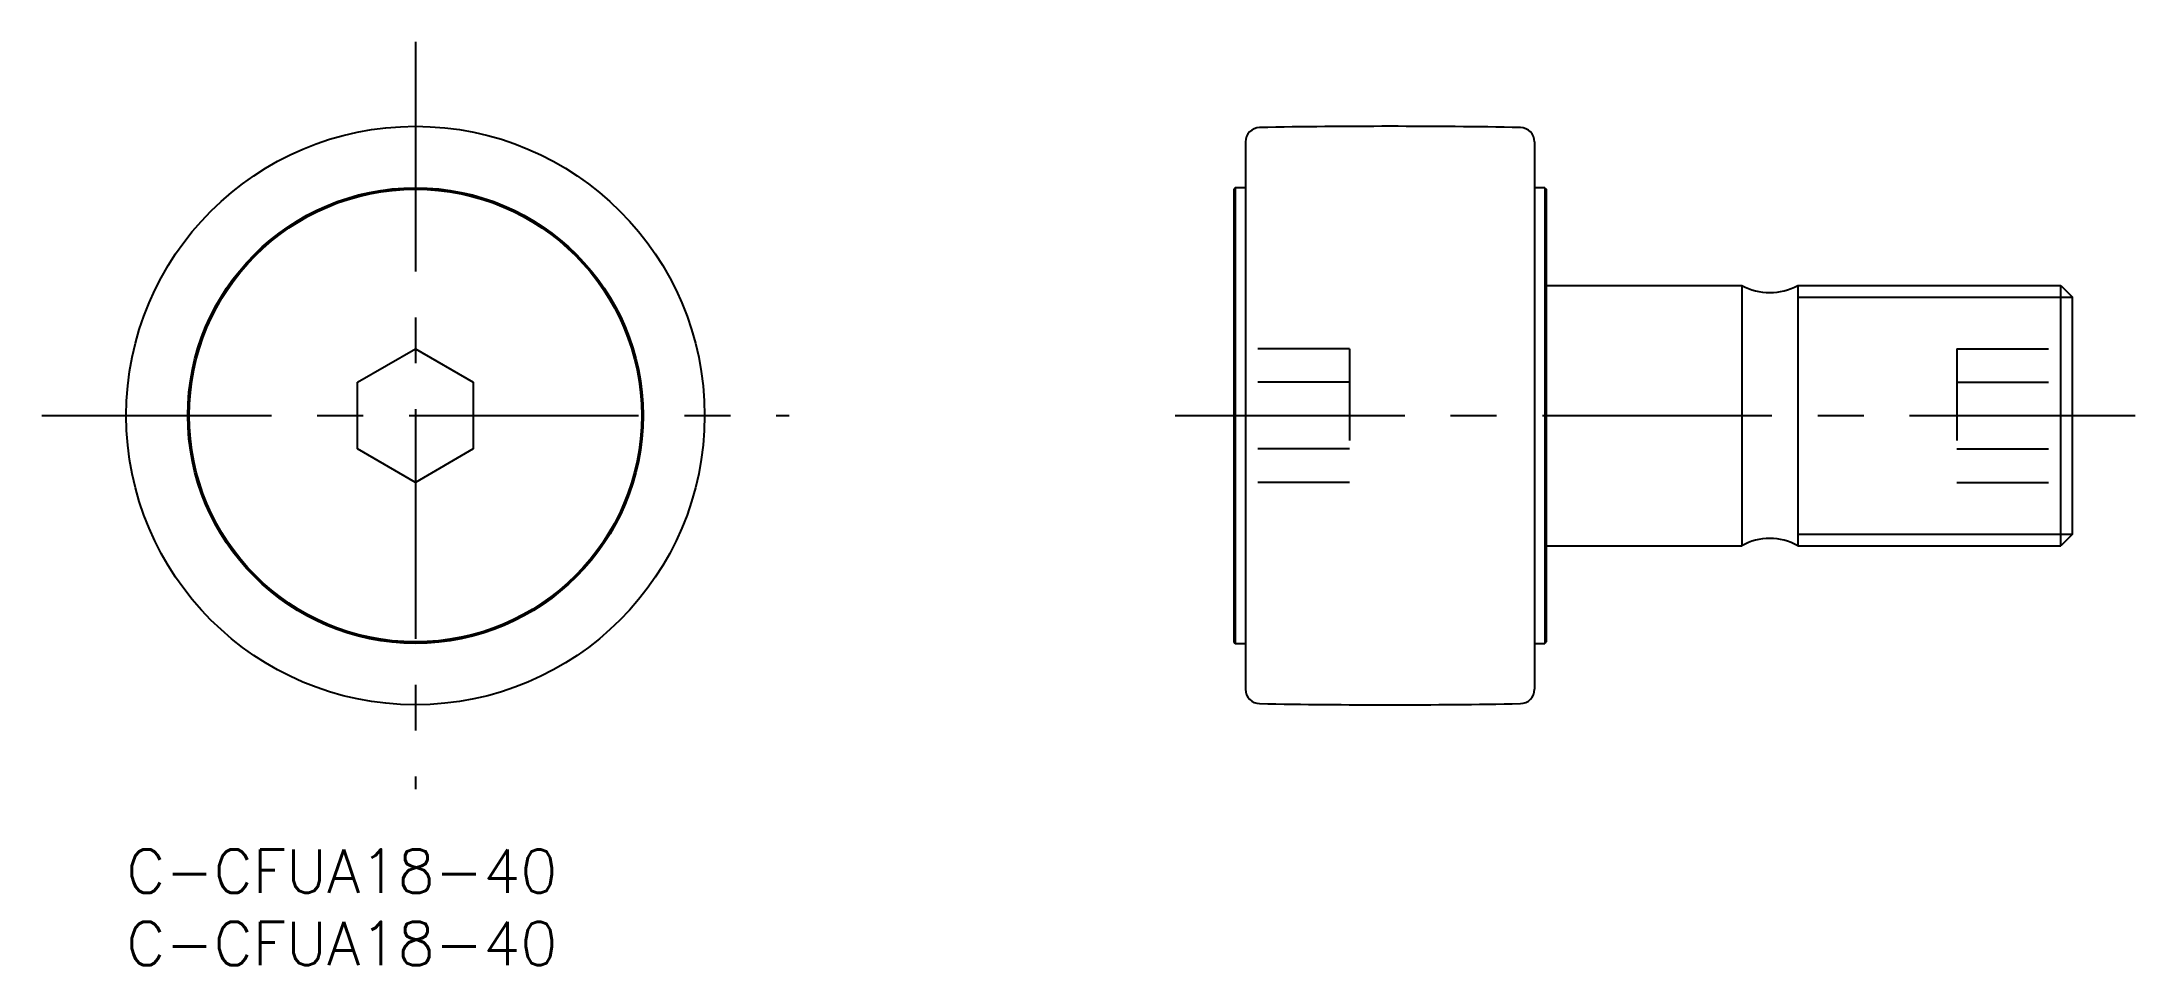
# Model space of a CAD drawing. Extents: x -6 to 139, y -8 to 56.
import ezdxf

# ---------------------------------------------------------------- set-up
doc = ezdxf.new("R2010")
doc.units = 0
doc.header["$LTSCALE"] = 0.5
doc.linetypes.add('CENTER', pattern=[50.8, 31.75, -6.35, 6.35, -6.35])
doc.linetypes.add('DASHED', pattern=[19.05, 12.7, -6.35])
for name, color, linetype in [('MSM_CENTER', 1, 'CENTER'), ('MSM_CONTINUOUS', 7, 'CONTINUOUS'), ('MSM_DASHED', 4, 'DASHED'), ('MSM_NARROW', 5, 'CONTINUOUS'), ('MSM_PART_NUMBER', 7, 'CONTINUOUS')]:
    doc.layers.add(name, color=color, linetype=linetype)
doc.styles.get("Standard").update_dxf_attribs({"font": 'txt.shx', "height": 3, "bigfont": 'bigfont.shx'})

# ---------------------------------------------------------------- blocks, each defined once
blk = doc.blocks.new('*U2')
at = {"layer": 'MSM_PART_NUMBER'}
blk.add_text('C-CFUA18-40', height=3, dxfattribs=at).set_placement((0, -3))
blk = doc.blocks.new('*U3')
at = {"layer": 'MSM_PART_NUMBER'}
blk.add_text('C-CFUA18-40', height=3, dxfattribs=at).set_placement((0, -8))

msp = doc.modelspace()

# ---------------------------------------------------------------- linework, layer by layer
at = {"layer": 'MSM_CENTER'}
for p, q in [((20, 55.84), (20, 4.16)), ((-5.84, 30), (45.84, 30)), ((72.55, 30), (138.95, 30))]:
    msp.add_line(p, q, dxfattribs=at)
at = {"layer": 'MSM_CONTINUOUS'}
for p, q in [((77.41, 48.92), (77.41, 11.08)), ((97.41, 48.92), (97.41, 11.08)), ((76.71, 45.75), (76.61, 45.65)), ((76.61, 45.65), (76.61, 14.35)), ((77.41, 45.75), (76.71, 45.75)), ((76.71, 45.75), (76.71, 14.25)), ((98.11, 45.75), (97.41, 45.75)), ((98.11, 45.75), (98.21, 45.65)), ((98.11, 45.75), (98.11, 14.25)), ((98.21, 45.65), (98.21, 14.35)), ((98.21, 39), (111.74, 39)), ((111.74, 39), (111.74, 21)), ((115.61, 39), (115.61, 21)), ((115.61, 39), (133.8, 39)), ((133.8, 21), (133.8, 39)), ((133.8, 39), (134.61, 38.19)), ((134.61, 21.81), (134.61, 38.19)), ((16, 32.31), (20, 34.62)), ((20, 34.62), (24, 32.31)), ((16, 27.69), (16, 32.31)), ((24, 32.31), (24, 27.69)), ((20, 25.38), (16, 27.69)), ((24, 27.69), (20, 25.38)), ((134.61, 21.81), (133.8, 21)), ((98.21, 21), (111.74, 21)), ((115.61, 21), (133.8, 21)), ((76.61, 14.35), (76.71, 14.25)), ((76.71, 14.25), (77.41, 14.25)), ((97.41, 14.25), (98.11, 14.25)), ((98.21, 14.35), (98.11, 14.25))]:
    msp.add_line(p, q, dxfattribs=at)
for radius in [20, 15.75, 15.65]:
    msp.add_circle((20, 30), radius, dxfattribs=at)
for centre, radius, start, end in [((78.41, 48.92), 1, 91.0334, 180), ((87.41, -450), 500, 88.9666, 91.0334), ((96.41, 48.92), 1, 0, 88.9666), ((113.68, 42.5), 4, 241.045, 298.955), ((113.68, 17.5), 4, 61.045, 118.955), ((78.41, 11.08), 1, 180, 268.9666), ((96.41, 11.08), 1, 271.0334, 0), ((87.41, 510), 500, 268.9666, 271.0334)]:
    msp.add_arc(centre, radius, start, end, dxfattribs=at)
at = {"layer": 'MSM_DASHED'}
for p, q in [((84.61, 34.62), (76.61, 34.62)), ((84.61, 34.62), (84.61, 25.38)), ((126.61, 34.62), (134.61, 34.62)), ((126.61, 34.62), (126.61, 25.38)), ((84.61, 32.31), (76.61, 32.31)), ((126.61, 32.31), (134.61, 32.31)), ((84.61, 27.69), (76.61, 27.69)), ((126.61, 27.69), (134.61, 27.69)), ((84.61, 25.38), (76.61, 25.38)), ((126.61, 25.38), (134.61, 25.38))]:
    msp.add_line(p, q, dxfattribs=at)
at = {"layer": 'MSM_NARROW'}
for p, q in [((115.61, 38.19), (134.61, 38.19)), ((115.61, 21.81), (134.61, 21.81))]:
    msp.add_line(p, q, dxfattribs=at)

# ---------------------------------------------------------------- block references
at = {"layer": 'MSM_CONTINUOUS'}
for name in ['*U2', '*U3']:
    msp.add_blockref(name, (0, 0), dxfattribs=at)

doc.saveas('drawing.dxf')
